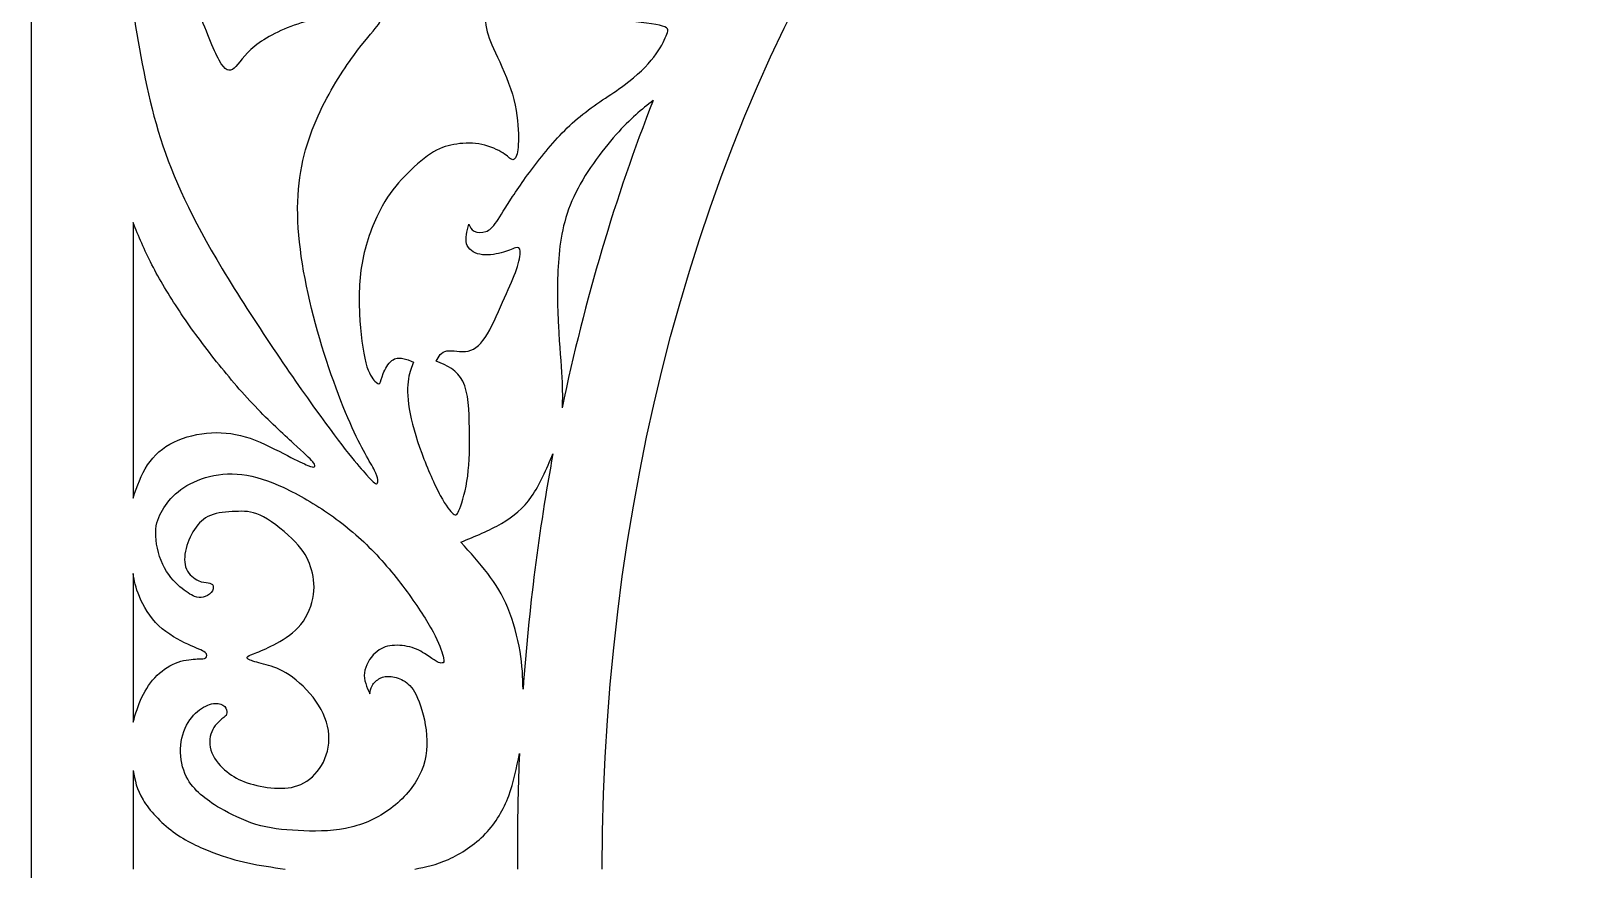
# Model space of a CAD drawing. Header units: millimetres. Extents: x 132 to 443, y 14 to 405.
# Drawn here: x 131.7 to 286.6, y 209.6 to 293.4 of the extents above; entities that cross this region are included whole.
import ezdxf

# ---------------------------------------------------------------- set-up
doc = ezdxf.new("R2010")
doc.units = ezdxf.units.MM
for name, color, linetype in [('Default', 7, 'Continuous'), ('DV1_Layer_1', 7, 'Continuous'), ('Layer_1', 7, 'Continuous')]:
    doc.layers.add(name, color=color, linetype=linetype)

# ---------------------------------------------------------------- blocks, each defined once
blk = doc.blocks.new('SE')
at = {"layer": 'DV1_Layer_1', "color": 7, "linetype": 'Continuous'}
for points, knots in [([(188.83, 209.61), (188.83, 289.8), (232.9, 354.83), (287.23, 354.83), (341.56, 354.83), (385.62, 289.8), (385.62, 209.61)], [0, 0, 0, 0, 0.333333, 0.333333, 0.333333, 1, 1, 1, 1]), ([(141.95, 295.35), (142.61, 291.34), (143.27, 287.34), (144.46, 283.39), (145.65, 279.44), (147.36, 275.55), (150.3, 270.55), (153.23, 265.56), (157.38, 259.46), (160.18, 255.55), (162.99, 251.65), (164.45, 249.93), (165.26, 249.03), (166.08, 248.13), (166.25, 248.04), (166.35, 248.17), (166.45, 248.3), (166.48, 248.64), (166.07, 249.46), (165.65, 250.27), (164.79, 251.56), (163.63, 254.21), (162.47, 256.86), (161.01, 260.86), (159.97, 264.88), (158.93, 268.91), (158.3, 272.94), (158.4, 276.33), (158.5, 279.72), (159.33, 282.47), (160.43, 284.9), (161.53, 287.34), (164.28, 291.57), (165.88, 293.29), (166.31, 293.85), (166.74, 294.41), (166.8, 294.66), (166.55, 294.92), (166.31, 295.18), (165.22, 295.69), (158.44, 294.41), (155.18, 292.75), (154.1, 291.87), (153.03, 291), (152.51, 290.08), (152.04, 289.68), (151.57, 289.28), (151.14, 289.4), (150.55, 290.46), (149.97, 291.52), (148.48, 295.52), (146.3, 300.56), (145.42, 303.12), (144.53, 305.68), (143.84, 308.29), (143.3, 311.11), (142.75, 313.93), (142.35, 316.96), (141.95, 319.99)], [0, 0, 0, 0, 0.043478, 0.043478, 0.043478, 0.086957, 0.086957, 0.086957, 0.130435, 0.130435, 0.130435, 0.173913, 0.173913, 0.173913, 0.217391, 0.217391, 0.217391, 0.26087, 0.26087, 0.26087, 0.304348, 0.304348, 0.304348, 0.347826, 0.347826, 0.347826, 0.391304, 0.391304, 0.391304, 0.434783, 0.434783, 0.434783, 0.478261, 0.521739, 0.521739, 0.521739, 0.565217, 0.565217, 0.565217, 0.608696, 0.652174, 0.695652, 0.695652, 0.695652, 0.73913, 0.73913, 0.73913, 0.782609, 0.782609, 0.782609, 0.826087, 0.869565, 0.869565, 0.869565, 0.913043, 0.913043, 0.913043, 1, 1, 1, 1]), ([(179.06, 266.73), (178.55, 265.56), (177.95, 264.12), (176.76, 262.12), (176.16, 261.55), (175.43, 261.4), (174.7, 261.25), (173.84, 261.51), (173.28, 261.41), (172.73, 261.31), (172.48, 260.85), (172.24, 260.39), (173.29, 259.94), (174.35, 259.5), (174.9, 258.37), (175.46, 257.23), (175.53, 255.42), (175.55, 253.68), (175.58, 251.95), (175.57, 250.31), (175.38, 248.9), (175.19, 247.48), (174.84, 246.3), (174.59, 245.66), (174.35, 245.01), (174.22, 244.91), (173.94, 245.13), (173.65, 245.36), (173.21, 245.9), (172.07, 248.03), (171.37, 249.61), (170.79, 251.19), (170.21, 252.77), (169.75, 254.34), (169.32, 256.89), (169.35, 257.88), (169.58, 259.34), (169.78, 259.81), (169.98, 260.28), (169.63, 260.44), (169.27, 260.59), (168.9, 260.66), (168.53, 260.74), (168.14, 260.72), (167.79, 260.44), (167.44, 260.15), (167.13, 259.59), (166.94, 259.14), (166.75, 258.68), (166.7, 258.32), (166.6, 258.19), (166.5, 258.05), (166.35, 258.14), (165.86, 258.65), (165.5, 259.08), (165.2, 260.22), (164.9, 261.36), (164.66, 263.22), (164.57, 265.13), (164.48, 267.05), (164.56, 269.02), (164.96, 270.9), (165.37, 272.77), (166.11, 274.56), (166.83, 275.87), (167.55, 277.17), (168.25, 278), (169.08, 278.85), (169.9, 279.7), (170.84, 280.57), (172.5, 281.67), (173.21, 281.9), (174.78, 282.18), (175.64, 282.24), (176.48, 282.11), (177.32, 281.97), (178.15, 281.64), (178.7, 281.32), (179.25, 281), (179.52, 280.69), (179.74, 280.57), (179.96, 280.46), (180.14, 280.54), (180.39, 281.34), (180.48, 282.06), (180.45, 283.12), (180.42, 284.18), (180.28, 285.6), (179.84, 287.08), (179.41, 288.55), (178.68, 290.1), (178.16, 291.22), (177.64, 292.35), (177.32, 293.07), (177.19, 293.97), (177.05, 294.87), (177.09, 295.95), (177.37, 296.87), (177.65, 297.79), (178.16, 298.55), (178.8, 299.3), (179.44, 300.05), (180.19, 300.79), (180.66, 301.21), (181.12, 301.62), (181.29, 301.71), (181.41, 301.72), (181.52, 301.73), (181.58, 301.68), (181.69, 301.01), (181.75, 300.39), (182.13, 299.61), (182.52, 298.84), (183.23, 297.89), (184, 297.16), (184.78, 296.42), (185.6, 295.89), (186.78, 295.47), (187.96, 295.04), (189.49, 294.71), (191.03, 294.47), (192.57, 294.24), (194.13, 294.09), (195.56, 293.68), (195.44, 293.41), (194.98, 292.39), (194.65, 291.65), (193.98, 290.79), (193.32, 289.92), (192.32, 288.94), (191, 287.97), (189.69, 287), (188.06, 286.04), (186.62, 284.86), (185.18, 283.68), (183.92, 282.28), (182.78, 280.86), (181.63, 279.43), (180.61, 277.97), (179.12, 275.7), (178.66, 274.89), (178.28, 274.33), (177.89, 273.77), (177.58, 273.47), (177.19, 273.34), (176.79, 273.2), (176.32, 273.23), (176.03, 273.38), (175.74, 273.53), (175.62, 273.8), (175.51, 274.07), (175.31, 273.37), (175.11, 272.67), (175.27, 272.13), (175.42, 271.59), (175.94, 271.2), (177.26, 270.93), (178.08, 271.05), (178.72, 271.22), (179.36, 271.39), (179.84, 271.62), (180.46, 271.79), (180.62, 271.73), (180.63, 271.37), (180.65, 271), (180.52, 270.33), (180.25, 269.55), (179.98, 268.78), (179.56, 267.89), (179.06, 266.73)], [0, 0, 0, 0, 0.016129, 0.016129, 0.032258, 0.032258, 0.032258, 0.048387, 0.048387, 0.048387, 0.064516, 0.064516, 0.064516, 0.080645, 0.080645, 0.080645, 0.096774, 0.096774, 0.096774, 0.112903, 0.112903, 0.112903, 0.129032, 0.129032, 0.129032, 0.145161, 0.145161, 0.145161, 0.16129, 0.16129, 0.177419, 0.177419, 0.177419, 0.193548, 0.193548, 0.209677, 0.209677, 0.225806, 0.225806, 0.225806, 0.241935, 0.241935, 0.241935, 0.258065, 0.258065, 0.258065, 0.274194, 0.274194, 0.274194, 0.290323, 0.290323, 0.290323, 0.306452, 0.306452, 0.322581, 0.322581, 0.322581, 0.33871, 0.33871, 0.33871, 0.354839, 0.354839, 0.354839, 0.370968, 0.370968, 0.370968, 0.387097, 0.387097, 0.387097, 0.403226, 0.403226, 0.419355, 0.419355, 0.435484, 0.435484, 0.435484, 0.451613, 0.451613, 0.451613, 0.467742, 0.467742, 0.467742, 0.483871, 0.483871, 0.5, 0.5, 0.5, 0.516129, 0.516129, 0.516129, 0.532258, 0.532258, 0.532258, 0.548387, 0.548387, 0.548387, 0.564516, 0.564516, 0.564516, 0.580645, 0.580645, 0.580645, 0.596774, 0.596774, 0.596774, 0.612903, 0.612903, 0.612903, 0.629032, 0.629032, 0.645161, 0.645161, 0.645161, 0.66129, 0.66129, 0.66129, 0.677419, 0.677419, 0.677419, 0.693548, 0.693548, 0.693548, 0.709677, 0.709677, 0.725806, 0.725806, 0.741935, 0.741935, 0.741935, 0.758065, 0.758065, 0.758065, 0.774194, 0.774194, 0.774194, 0.790323, 0.790323, 0.790323, 0.806452, 0.806452, 0.822581, 0.822581, 0.822581, 0.83871, 0.83871, 0.83871, 0.854839, 0.854839, 0.854839, 0.870968, 0.870968, 0.870968, 0.887097, 0.887097, 0.887097, 0.903226, 0.903226, 0.919355, 0.919355, 0.919355, 0.935484, 0.935484, 0.951613, 0.951613, 0.951613, 0.967742, 0.967742, 0.967742, 1, 1, 1, 1]), ([(193.91, 286.45), (192.77, 285.55), (191.64, 284.65), (190.2, 283.03), (188.76, 281.41), (187.02, 279.07), (185.98, 276.82), (184.93, 274.57), (184.59, 272.42), (184.44, 270.25), (184.29, 268.09), (184.33, 265.92), (184.55, 261.92), (184.72, 260.09), (184.79, 258.76), (184.86, 257.42), (184.84, 256.57), (184.81, 255.72)], [0, 0, 0, 0, 0.142857, 0.142857, 0.142857, 0.285714, 0.285714, 0.285714, 0.428571, 0.428571, 0.428571, 0.571429, 0.571429, 0.714286, 0.714286, 0.714286, 1, 1, 1, 1]), ([(141.95, 246.7), (142.36, 247.87), (142.76, 249.04), (143.4, 250.01), (144.04, 250.98), (144.91, 251.75), (146.02, 252.3), (147.13, 252.84), (148.49, 253.15), (149.79, 253.22), (151.09, 253.3), (152.33, 253.12), (153.65, 252.67), (154.96, 252.21), (156.34, 251.47), (157.36, 250.95), (158.37, 250.43), (159.01, 250.13), (159.41, 249.96), (159.8, 249.8), (159.94, 249.77), (160.14, 249.85), (160.2, 249.97), (159.91, 250.31), (159.63, 250.65), (159, 251.23), (156.96, 253.1), (155.54, 254.4), (154.14, 255.87), (152.73, 257.35), (151.33, 259.01), (148.78, 262.25), (147.62, 263.83), (145.52, 266.99), (144.58, 268.56), (143.83, 270.03), (143.07, 271.5), (142.51, 272.87), (141.95, 274.24)], [0, 0, 0, 0, 0.066667, 0.066667, 0.066667, 0.133333, 0.133333, 0.133333, 0.2, 0.2, 0.2, 0.266667, 0.266667, 0.266667, 0.333333, 0.333333, 0.333333, 0.4, 0.4, 0.4, 0.466667, 0.466667, 0.533333, 0.533333, 0.533333, 0.6, 0.6, 0.666667, 0.666667, 0.666667, 0.733333, 0.733333, 0.8, 0.8, 0.866667, 0.866667, 0.866667, 1, 1, 1, 1]), ([(180.91, 227.59), (180.88, 228.78), (180.85, 229.96), (180.61, 231.36), (180.38, 232.76), (179.94, 234.38), (178.84, 237.05), (178.18, 238.1), (177.38, 239.15), (176.58, 240.2), (175.64, 241.24), (174.69, 242.29), (176.12, 242.87), (177.54, 243.46), (179.95, 244.86), (180.94, 245.67), (181.77, 246.85), (182.59, 248.03), (183.25, 249.58), (183.9, 251.13)], [0, 0, 0, 0, 0.125, 0.125, 0.125, 0.25, 0.25, 0.375, 0.375, 0.375, 0.5, 0.5, 0.5, 0.625, 0.625, 0.75, 0.75, 0.75, 1, 1, 1, 1]), ([(150.72, 215.65), (151.63, 215.13), (152.9, 214.48), (155.54, 213.68), (156.92, 213.53), (159.94, 213.37), (161.6, 213.37), (164.71, 213.97), (166.17, 214.57), (167.46, 215.49), (168.75, 216.41), (169.88, 217.65), (171.2, 220.25), (171.38, 221.61), (171.17, 224.38), (170.77, 225.79), (169.97, 227.63), (169.57, 228.06), (169.12, 228.36), (168.67, 228.65), (168.17, 228.81), (167.74, 228.86), (167.31, 228.91), (166.95, 228.85), (166.63, 228.68), (166.3, 228.51), (166, 228.22), (165.83, 227.94), (165.67, 227.66), (165.64, 227.39), (165.61, 227.12), (165.3, 227.81), (164.98, 228.49), (165.06, 229.22), (165.14, 229.95), (165.61, 230.72), (166.64, 231.69), (167.75, 232.09), (169.21, 231.95), (170.45, 231.55), (170.97, 231.22), (171.78, 230.68), (172.08, 230.46), (172.55, 230.22), (172.72, 230.19), (172.97, 230.23), (173.04, 230.31), (172.96, 230.72), (172.88, 231.13), (172.65, 231.89), (171.6, 233.98), (170.77, 235.3), (169.72, 236.77), (168.67, 238.24), (167.4, 239.86), (164.67, 242.7), (163.21, 243.93), (160.13, 246.1), (158.5, 247.04), (155.5, 248.44), (154.13, 248.9), (152.82, 249.05), (151.52, 249.21), (150.28, 249.07), (149.18, 248.74), (148.09, 248.41), (147.15, 247.9), (145.73, 246.76), (145.26, 246.13), (144.51, 244.86), (144.22, 244.21), (144.21, 243.26), (144.19, 242.31), (144.45, 241.06), (144.91, 240.07), (145.38, 239.07), (146.05, 238.34), (147.22, 237.32), (147.72, 237.02), (148.08, 236.87), (148.45, 236.72), (148.68, 236.72), (148.95, 236.8), (149.23, 236.87), (149.56, 237.03), (149.75, 237.25), (149.95, 237.47), (150, 237.76), (149.88, 238.12), (149.69, 238.19), (149.19, 238.26), (148.88, 238.26), (148.46, 238.45), (148.05, 238.64), (147.53, 239.03), (147.28, 239.59), (147.03, 240.16), (147.05, 240.9), (147.24, 241.66), (147.43, 242.41), (147.81, 243.19), (148.69, 244.39), (149.2, 244.81), (149.95, 245.06), (150.69, 245.3), (151.66, 245.36), (152.49, 245.37), (153.32, 245.39), (154, 245.36), (154.99, 244.81), (155.99, 244.27), (157.29, 243.21), (158.14, 242.31), (159, 241.42), (159.41, 240.67), (159.69, 239.84), (159.97, 239), (160.11, 238.07), (159.97, 237.05), (159.83, 236.03), (159.4, 234.92), (158.04, 233.22), (157.12, 232.63), (155.5, 231.75), (154.13, 231.15), (153.23, 230.89), (153.32, 230.63), (153.64, 230.5), (153.96, 230.36), (154.56, 230.22), (155.23, 230.03), (155.9, 229.85), (156.64, 229.62), (157.54, 229.02), (158.43, 228.42), (159.47, 227.45), (160.22, 226.39), (160.97, 225.32), (161.43, 224.16), (161.51, 223.04), (161.59, 221.92), (161.29, 220.84), (160.26, 219.1), (159.53, 218.44), (158.72, 218.07), (157.9, 217.71), (157, 217.64), (155.13, 217.77), (154.16, 217.97), (152.56, 218.51), (151.93, 218.85), (151.32, 219.35), (150.7, 219.85), (150.1, 220.51), (149.53, 221.95), (149.56, 222.74), (149.81, 223.34), (150.06, 223.95), (150.53, 224.38), (150.83, 224.62), (151.12, 224.86), (151.23, 224.92), (151.29, 225.08), (151.35, 225.24), (151.35, 225.49), (151.22, 225.71), (151.09, 225.94), (150.58, 226.31), (149.55, 226.11), (149, 225.8), (148.46, 225.49), (147.89, 224.98), (147.46, 224.26), (147.02, 223.54), (146.72, 222.61), (146.68, 221.64), (146.65, 220.67), (146.88, 219.65), (147.63, 218.1), (148.16, 217.55), (148.7, 217.07), (149.25, 216.6), (149.8, 216.18), (150.72, 215.65)], [0, 0, 0, 0, 0.013514, 0.013514, 0.027027, 0.027027, 0.040541, 0.040541, 0.054054, 0.054054, 0.054054, 0.067568, 0.067568, 0.081081, 0.081081, 0.094595, 0.094595, 0.108108, 0.108108, 0.108108, 0.121622, 0.121622, 0.121622, 0.135135, 0.135135, 0.135135, 0.148649, 0.148649, 0.148649, 0.162162, 0.162162, 0.162162, 0.175676, 0.175676, 0.175676, 0.189189, 0.189189, 0.202703, 0.216216, 0.216216, 0.22973, 0.22973, 0.243243, 0.243243, 0.256757, 0.256757, 0.27027, 0.27027, 0.27027, 0.283784, 0.283784, 0.297297, 0.297297, 0.297297, 0.310811, 0.310811, 0.324324, 0.324324, 0.337838, 0.337838, 0.351351, 0.351351, 0.351351, 0.364865, 0.364865, 0.364865, 0.378378, 0.378378, 0.391892, 0.391892, 0.405405, 0.405405, 0.405405, 0.418919, 0.418919, 0.418919, 0.432432, 0.432432, 0.445946, 0.445946, 0.445946, 0.459459, 0.459459, 0.459459, 0.472973, 0.472973, 0.472973, 0.486486, 0.486486, 0.5, 0.5, 0.513514, 0.513514, 0.513514, 0.527027, 0.527027, 0.527027, 0.540541, 0.540541, 0.540541, 0.554054, 0.554054, 0.567568, 0.567568, 0.567568, 0.581081, 0.581081, 0.581081, 0.594595, 0.594595, 0.594595, 0.608108, 0.608108, 0.608108, 0.621622, 0.621622, 0.621622, 0.635135, 0.635135, 0.635135, 0.648649, 0.648649, 0.662162, 0.662162, 0.675676, 0.689189, 0.702703, 0.702703, 0.702703, 0.716216, 0.716216, 0.716216, 0.72973, 0.72973, 0.72973, 0.743243, 0.743243, 0.743243, 0.756757, 0.756757, 0.756757, 0.77027, 0.77027, 0.783784, 0.783784, 0.783784, 0.797297, 0.797297, 0.810811, 0.810811, 0.824324, 0.824324, 0.824324, 0.837838, 0.837838, 0.851351, 0.851351, 0.851351, 0.864865, 0.864865, 0.864865, 0.878378, 0.878378, 0.878378, 0.891892, 0.891892, 0.891892, 0.905405, 0.918919, 0.918919, 0.918919, 0.932432, 0.932432, 0.932432, 0.945946, 0.945946, 0.945946, 0.959459, 0.959459, 0.972973, 0.972973, 0.972973, 1, 1, 1, 1]), ([(141.95, 224.29), (142.2, 225.14), (142.45, 225.98), (142.83, 226.79), (143.21, 227.59), (143.72, 228.36), (144.35, 228.98), (144.98, 229.59), (145.72, 230.05), (146.45, 230.3), (147.18, 230.55), (147.89, 230.59), (148.36, 230.61), (148.83, 230.63), (149.06, 230.63), (149.35, 230.85), (149.4, 231.06), (149.14, 231.27), (148.88, 231.48), (148.29, 231.68), (146.56, 232.48), (145.42, 233.08), (144.52, 233.94), (143.62, 234.8), (142.96, 235.93), (142.58, 236.85), (142.19, 237.76), (142.07, 238.46), (141.95, 239.16)], [0, 0, 0, 0, 0.090909, 0.090909, 0.090909, 0.181818, 0.181818, 0.181818, 0.272727, 0.272727, 0.272727, 0.363636, 0.363636, 0.363636, 0.454545, 0.454545, 0.545455, 0.545455, 0.545455, 0.636364, 0.636364, 0.727273, 0.727273, 0.727273, 0.818182, 0.818182, 0.818182, 1, 1, 1, 1]), ([(170.11, 209.61), (171.17, 209.82), (172.23, 210.02), (173.46, 210.58), (174.69, 211.13), (176.08, 212.04), (177.15, 213.15), (178.22, 214.25), (178.96, 215.57), (179.48, 216.94), (179.99, 218.31), (180.27, 219.74), (180.55, 221.17)], [0, 0, 0, 0, 0.2, 0.2, 0.2, 0.4, 0.4, 0.4, 0.6, 0.6, 0.6, 1, 1, 1, 1]), ([(180.55, 221.16), (180.42, 218.11), (180.35, 215.03), (180.35, 211.93), (180.35, 211.16), (180.36, 210.39), (180.37, 209.61)], [0, 0, 0, 0, 0.333333, 0.333333, 0.333333, 1, 1, 1, 1]), ([(141.95, 219.45), (142.13, 218.52), (142.3, 217.6), (143.58, 215.47), (144.68, 214.27), (145.95, 213.34), (147.22, 212.41), (148.66, 211.76), (151.18, 210.78), (152.25, 210.47), (153.42, 210.22), (154.59, 209.98), (155.86, 209.79), (157.13, 209.61)], [0, 0, 0, 0, 0.166667, 0.166667, 0.333333, 0.333333, 0.333333, 0.5, 0.5, 0.666667, 0.666667, 0.666667, 1, 1, 1, 1])]:
    blk.add_open_spline(points, degree=3, knots=knots, dxfattribs=at)
for points in [[(193.91, 286.45), (190.13, 276.81), (187.06, 266.51), (184.81, 255.72)], [(141.95, 274.24), (141.95, 274.24), (141.95, 246.7), (141.95, 246.7)], [(183.9, 251.13), (182.49, 243.5), (181.48, 235.64), (180.91, 227.59)], [(141.95, 239.16), (141.95, 239.16), (141.95, 224.29), (141.95, 224.29)], [(141.95, 219.45), (141.95, 219.45), (141.95, 209.61), (141.95, 209.61)]]:
    blk.add_open_spline(points, degree=3, dxfattribs=at)
at = {"layer": 'Layer_1', "color": 7, "linetype": 'Continuous'}
blk.add_line((131.75, 405.43), (131.75, 13.79), dxfattribs=at)

msp = doc.modelspace()

# ---------------------------------------------------------------- block references
at = {"layer": 'Default'}
msp.add_blockref('SE', (0, 0), dxfattribs=at)

doc.saveas('drawing.dxf')
